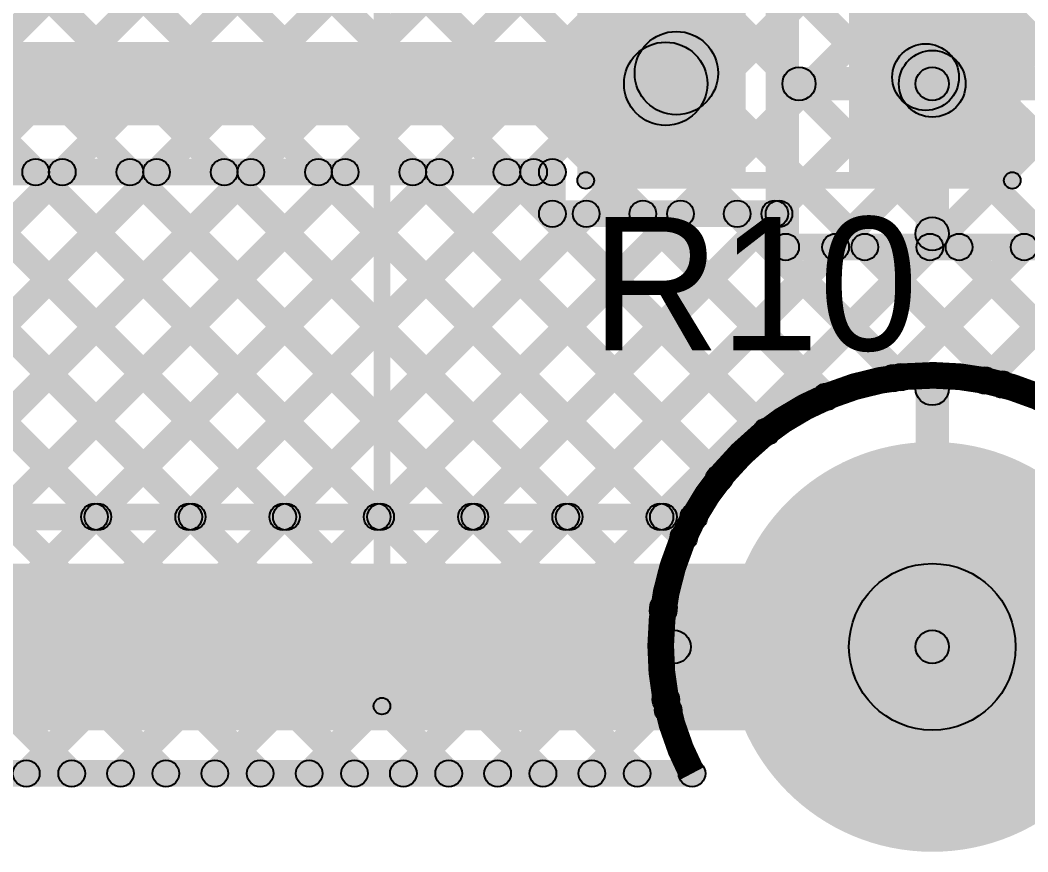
# Model space of a CAD drawing. Header units: millimetres. Extents: x 0.01 to 3.4, y 0.01 to 2.05.
# Drawn here: x 2.6513 to 2.9537, y 0.0125 to 0.2621 of the extents above; entities that cross this region are included whole.
import ezdxf

# ---------------------------------------------------------------- set-up
doc = ezdxf.new("R2010")
doc.units = ezdxf.units.MM
doc.header["$MEASUREMENT"] = 0
for name, color, linetype in [('BottomLayer', 5, 'Continuous'), ('BottomSolder', 6, 'Continuous'), ('PadHoleLayer', 156, 'Continuous'), ('TopLayer', 1, 'Continuous'), ('TopOverlay', 2, 'Continuous'), ('TopPaste', 8, 'Continuous'), ('TopSolder', 216, 'Continuous')]:
    doc.layers.add(name, color=color, linetype=linetype)

# ---------------------------------------------------------------- blocks, each defined once
blk = doc.blocks.new('ESP8285_6')
at = {"layer": 'TopOverlay'}
for points in [[(-0.16154, 1.61573), (-0.16154, 1.62073), (0.567, 1.62073), (0.567, 1.61573)], [(0.5695, -0.055), (0.5645, -0.055), (0.5645, 1.61823), (0.5695, 1.61823)]]:
    blk.add_hatch(color=2, dxfattribs=at).paths.add_polyline_path(points)
h = blk.add_hatch(color=2, dxfattribs=at)
edge = h.paths.add_edge_path()
edge.add_arc((0.567, 1.61823), 0.0025, 0, 360)
h = blk.add_hatch(color=2, dxfattribs=at)
edge = h.paths.add_edge_path()
edge.add_arc((0.567, 1.61823), 0.0025, 0, 360)
blk.add_circle((0.567, 1.61823), 0.0025, dxfattribs=at)
blk.add_circle((0.567, 1.61823), 0.0025, dxfattribs=at)
blk = doc.blocks.new('RES_0805_37')
at = {"layer": 'TopLayer'}
for points in [[(-0.06, 0.025), (-0.02, 0.025), (-0.02, -0.025), (-0.06, -0.025)], [(0.02, 0.025), (0.06, 0.025), (0.06, -0.025), (0.02, -0.025)]]:
    blk.add_hatch(color=1, dxfattribs=at).paths.add_polyline_path(points)
at = {"layer": 'TopOverlay'}
h = blk.add_hatch(color=2, dxfattribs=at)
edge = h.paths.add_edge_path()
edge.add_arc((-0.064, 0.029), 0.0025, 0, 360)
h = blk.add_hatch(color=2, dxfattribs=at)
edge = h.paths.add_edge_path()
edge.add_arc((-0.064, 0.029), 0.0025, 0, 360)
for points in [[(0.064, 0.0315), (0.064, 0.0265), (-0.064, 0.0265), (-0.064, 0.0315)], [(-0.0665, 0.029), (-0.0615, 0.029), (-0.0615, -0.029), (-0.0665, -0.029)], [(0.0615, 0.029), (0.0665, 0.029), (0.0665, -0.029), (0.0615, -0.029)], [(0.064, -0.0265), (0.064, -0.0315), (-0.064, -0.0315), (-0.064, -0.0265)]]:
    blk.add_hatch(color=2, dxfattribs=at).paths.add_polyline_path(points)
h = blk.add_hatch(color=2, dxfattribs=at)
edge = h.paths.add_edge_path()
edge.add_arc((0.064, 0.029), 0.0025, 0, 360)
h = blk.add_hatch(color=2, dxfattribs=at)
edge = h.paths.add_edge_path()
edge.add_arc((0.064, 0.029), 0.0025, 0, 360)
h = blk.add_hatch(color=2, dxfattribs=at)
edge = h.paths.add_edge_path()
edge.add_arc((-0.064, -0.029), 0.0025, 0, 360)
h = blk.add_hatch(color=2, dxfattribs=at)
edge = h.paths.add_edge_path()
edge.add_arc((-0.064, -0.029), 0.0025, 0, 360)
h = blk.add_hatch(color=2, dxfattribs=at)
edge = h.paths.add_edge_path()
edge.add_arc((0.064, -0.029), 0.0025, 0, 360)
h = blk.add_hatch(color=2, dxfattribs=at)
edge = h.paths.add_edge_path()
edge.add_arc((0.064, -0.029), 0.0025, 0, 360)
at = {"layer": 'TopPaste'}
for points in [[(-0.06, 0.025), (-0.02, 0.025), (-0.02, -0.025), (-0.06, -0.025)], [(0.02, 0.025), (0.06, 0.025), (0.06, -0.025), (0.02, -0.025)]]:
    blk.add_hatch(color=8, dxfattribs=at).paths.add_polyline_path(points)
at = {"layer": 'TopSolder'}
for points in [[(-0.064, 0.029), (-0.016, 0.029), (-0.016, -0.029), (-0.064, -0.029)], [(0.016, 0.029), (0.064, 0.029), (0.064, -0.029), (0.016, -0.029)]]:
    blk.add_hatch(color=216, dxfattribs=at).paths.add_polyline_path(points)
at = {"layer": 'TopOverlay'}
for centre in [(-0.064, 0.029), (-0.064, 0.029), (0.064, 0.029), (0.064, 0.029), (-0.064, -0.029), (-0.064, -0.029), (0.064, -0.029), (0.064, -0.029)]:
    blk.add_circle(centre, 0.0025, dxfattribs=at)

msp = doc.modelspace()

# ---------------------------------------------------------------- hatches: boundary and pattern name
at = {"layer": 'BottomLayer'}
for points in [[(2.13817, 1.01148), (2.14383, 1.01713), (3.12213, 0.03883), (3.11648, 0.03317)], [(2.13817, 0.98319), (2.14383, 0.98885), (3.09385, 0.03883), (3.08819, 0.03317)], [(2.13817, 0.95491), (2.14383, 0.96056), (2.94881, 0.15558), (2.94316, 0.14992)], [(2.2631, 0.94311), (2.26876, 0.94877), (3.1787, 0.03883), (3.17304, 0.03317)], [(2.24209, 0.93584), (2.24774, 0.9415), (3.15042, 0.03883), (3.14476, 0.03317)], [(2.13817, 0.92662), (2.14383, 0.93228), (2.91834, 0.15777), (2.91268, 0.15212)], [(2.13817, 0.89834), (2.14383, 0.904), (2.89598, 0.15185), (2.89032, 0.14619)], [(2.14418, 0.86405), (2.14983, 0.86971), (2.87812, 0.14142), (2.87247, 0.13576)], [(2.13817, 0.84177), (2.14383, 0.84743), (2.86389, 0.12737), (2.85823, 0.12171)], [(2.13817, 0.81349), (2.14383, 0.81914), (2.84714, 0.11583), (2.84149, 0.11017)], [(2.13817, 0.7852), (2.14383, 0.79086), (2.81886, 0.11583), (2.8132, 0.11017)], [(2.13817, 0.75692), (2.14383, 0.76257), (2.79057, 0.11583), (2.78492, 0.11017)], [(2.13817, 0.72863), (2.14383, 0.73429), (2.76229, 0.11583), (2.75663, 0.11017)], [(2.13817, 0.70035), (2.14383, 0.70601), (2.73401, 0.11583), (2.72835, 0.11017)], [(2.78955, 0.11017), (2.78389, 0.11583), (3.35917, 0.69111), (3.36483, 0.68545)], [(2.13817, 0.67206), (2.14383, 0.67772), (2.70572, 0.11583), (2.70006, 0.11017)], [(2.81783, 0.11017), (2.81218, 0.11583), (3.35917, 0.66282), (3.36483, 0.65717)], [(2.13817, 0.64378), (2.14383, 0.64944), (2.67744, 0.11583), (2.67178, 0.11017)], [(2.84612, 0.11017), (2.84046, 0.11583), (3.35917, 0.63454), (3.36483, 0.62888)], [(2.91604, 0.15182), (2.91039, 0.15747), (3.35917, 0.60626), (3.36483, 0.6006)], [(2.94364, 0.15112), (2.93798, 0.15678), (3.35917, 0.57797), (3.36483, 0.57231)], [(2.50671, 0.11017), (2.50105, 0.11583), (2.94217, 0.55695), (2.94783, 0.55129)], [(2.53499, 0.11017), (2.52933, 0.11583), (2.94217, 0.52867), (2.94783, 0.52301)], [(2.56327, 0.11017), (2.55762, 0.11583), (2.94217, 0.50038), (2.94783, 0.49473)], [(2.59156, 0.11017), (2.5859, 0.11583), (2.94217, 0.4721), (2.94783, 0.46644)], [(2.61984, 0.11017), (2.61419, 0.11583), (2.94217, 0.44381), (2.94783, 0.43816)], [(2.64813, 0.11017), (2.64247, 0.11583), (2.94217, 0.41553), (2.94783, 0.40987)], [(2.67641, 0.11017), (2.67075, 0.11583), (2.93568, 0.38075), (2.94133, 0.37509)], [(2.7047, 0.11017), (2.69904, 0.11583), (2.9416, 0.35839), (2.94725, 0.35273)], [(2.73298, 0.11017), (2.72732, 0.11583), (2.95506, 0.34357), (2.96072, 0.33791)], [(2.76126, 0.11017), (2.75561, 0.11583), (2.97547, 0.33569), (2.98113, 0.33003)], [(2.93, 0.074), (2.92, 0.074), (2.92, 0.1515), (2.93, 0.1515)], [(1.46015, 0.109), (1.46015, 0.117), (2.85344, 0.117), (2.85344, 0.109)], [(1.444, 0.049), (1.444, 0.099), (2.925, 0.099), (2.925, 0.049)], [(2.925, 0.069), (2.925, 0.079), (3.0025, 0.079), (3.0025, 0.069)]]:
    msp.add_hatch(color=5, dxfattribs=at).paths.add_polyline_path(points)
h = msp.add_hatch(color=5, dxfattribs=at)
edge = h.paths.add_edge_path()
edge.add_arc((2.91322, 0.15464), 0.004, 0, 360)
h = msp.add_hatch(color=5, dxfattribs=at)
edge = h.paths.add_edge_path()
edge.add_arc((2.91551, 0.15495), 0.004, 0, 360)
h = msp.add_hatch(color=5, dxfattribs=at)
edge = h.paths.add_edge_path()
edge.add_arc((2.94081, 0.15395), 0.004, 0, 360)
h = msp.add_hatch(color=5, dxfattribs=at)
edge = h.paths.add_edge_path()
edge.add_arc((2.925, 0.1515), 0.005, 0, 360)
h = msp.add_hatch(color=5, dxfattribs=at)
edge = h.paths.add_edge_path()
edge.add_arc((2.94598, 0.15275), 0.004, 0, 360)
h = msp.add_hatch(color=5, dxfattribs=at)
edge = h.paths.add_edge_path()
edge.add_arc((2.89315, 0.14902), 0.004, 0, 360)
h = msp.add_hatch(color=5, dxfattribs=at)
edge = h.paths.add_edge_path()
edge.add_arc((2.87529, 0.13859), 0.004, 0, 360)
h = msp.add_hatch(color=5, dxfattribs=at)
edge = h.paths.add_edge_path()
edge.add_arc((2.925, 0.074), 0.0575, 0, 360)
h = msp.add_hatch(color=5, dxfattribs=at)
edge = h.paths.add_edge_path()
edge.add_arc((2.86106, 0.12454), 0.004, 0, 360)
h = msp.add_hatch(color=5, dxfattribs=at)
edge = h.paths.add_edge_path()
edge.add_arc((2.67358, 0.113), 0.004, 0, 360)
h = msp.add_hatch(color=5, dxfattribs=at)
edge = h.paths.add_edge_path()
edge.add_arc((2.67461, 0.113), 0.004, 0, 360)
h = msp.add_hatch(color=5, dxfattribs=at)
edge = h.paths.add_edge_path()
edge.add_arc((2.70187, 0.113), 0.004, 0, 360)
h = msp.add_hatch(color=5, dxfattribs=at)
edge = h.paths.add_edge_path()
edge.add_arc((2.70289, 0.113), 0.004, 0, 360)
h = msp.add_hatch(color=5, dxfattribs=at)
edge = h.paths.add_edge_path()
edge.add_arc((2.73015, 0.113), 0.004, 0, 360)
h = msp.add_hatch(color=5, dxfattribs=at)
edge = h.paths.add_edge_path()
edge.add_arc((2.73118, 0.113), 0.004, 0, 360)
h = msp.add_hatch(color=5, dxfattribs=at)
edge = h.paths.add_edge_path()
edge.add_arc((2.75844, 0.113), 0.004, 0, 360)
h = msp.add_hatch(color=5, dxfattribs=at)
edge = h.paths.add_edge_path()
edge.add_arc((2.75946, 0.113), 0.004, 0, 360)
h = msp.add_hatch(color=5, dxfattribs=at)
edge = h.paths.add_edge_path()
edge.add_arc((2.78672, 0.113), 0.004, 0, 360)
h = msp.add_hatch(color=5, dxfattribs=at)
edge = h.paths.add_edge_path()
edge.add_arc((2.78775, 0.113), 0.004, 0, 360)
h = msp.add_hatch(color=5, dxfattribs=at)
edge = h.paths.add_edge_path()
edge.add_arc((2.815, 0.113), 0.004, 0, 360)
h = msp.add_hatch(color=5, dxfattribs=at)
edge = h.paths.add_edge_path()
edge.add_arc((2.81603, 0.113), 0.004, 0, 360)
h = msp.add_hatch(color=5, dxfattribs=at)
edge = h.paths.add_edge_path()
edge.add_arc((2.84329, 0.113), 0.004, 0, 360)
h = msp.add_hatch(color=5, dxfattribs=at)
edge = h.paths.add_edge_path()
edge.add_arc((2.84431, 0.113), 0.004, 0, 360)
h = msp.add_hatch(color=5, dxfattribs=at)
edge = h.paths.add_edge_path()
edge.add_arc((2.85344, 0.113), 0.004, 0, 360)
h = msp.add_hatch(color=5, dxfattribs=at)
edge = h.paths.add_edge_path()
edge.add_arc((2.85344, 0.113), 0.004, 0, 360)
h = msp.add_hatch(color=5, dxfattribs=at)
edge = h.paths.add_edge_path()
edge.add_arc((2.925, 0.074), 0.025, 0, 360)
h = msp.add_hatch(color=5, dxfattribs=at)
edge = h.paths.add_edge_path()
edge.add_arc((2.925, 0.074), 0.005, 0, 360)
h = msp.add_hatch(color=5, dxfattribs=at)
edge = h.paths.add_edge_path()
edge.add_arc((2.925, 0.074), 0.005, 0, 360)
at = {"layer": 'BottomSolder'}
h = msp.add_hatch(color=6, dxfattribs=at)
edge = h.paths.add_edge_path()
edge.add_arc((2.925, 0.074), 0.0615, 0, 360)
at = {"layer": 'PadHoleLayer'}
msp.add_hatch(color=156, dxfattribs=at).paths.add_polyline_path([(2.9525, 0.104), (2.9525, 0.044), (2.8975, 0.044), (2.8975, 0.104)])
at = {"layer": 'TopLayer'}
for points in [[(2.9, 0.216), (2.951, 0.216), (2.951, 0.318), (2.9, 0.318)], [(2.8607, 0.2462), (2.8357, 0.2462), (2.8357, 0.3), (2.8607, 0.3)], [(2.933, 0.245), (2.913, 0.245), (2.913, 0.3), (2.933, 0.3)], [(2.885, 0.194), (2.877, 0.194), (2.877, 0.292), (2.885, 0.292)], [(2.883, 0.204), (2.875, 0.204), (2.875, 0.282), (2.883, 0.282)], [(2.495, 0.2305), (2.495, 0.2555), (2.845, 0.2555), (2.845, 0.2305)], [(2.85384, 0.23416), (2.83616, 0.25184), (2.83936, 0.25504), (2.85704, 0.23736)], [(2.91593, 0.23793), (2.93007, 0.25207), (2.93207, 0.25007), (2.91793, 0.23593)], [(2.885, 0.238), (2.885, 0.248), (2.925, 0.248), (2.925, 0.238)], [(2.925, 0.238), (2.925, 0.248), (2.965, 0.248), (2.965, 0.238)], [(2.93, 0.198), (2.92, 0.198), (2.92, 0.243), (2.93, 0.243)], [(2.94364, 0.15112), (2.93798, 0.15678), (3.0166, 0.2354), (3.02226, 0.22975)], [(2.48092, 0.21618), (2.48658, 0.22184), (2.66958, 0.03883), (2.66393, 0.03317)], [(2.48627, 0.03317), (2.48062, 0.03883), (2.66112, 0.21933), (2.66677, 0.21367)], [(2.495, 0.2125), (2.495, 0.2205), (2.811, 0.2205), (2.811, 0.2125)], [(2.51456, 0.03317), (2.5089, 0.03883), (2.6894, 0.21933), (2.69506, 0.21367)], [(2.51171, 0.21367), (2.51737, 0.21933), (2.69787, 0.03883), (2.69221, 0.03317)], [(2.54284, 0.03317), (2.53719, 0.03883), (2.71769, 0.21933), (2.72334, 0.21367)], [(2.54, 0.21367), (2.54565, 0.21933), (2.72615, 0.03883), (2.7205, 0.03317)], [(2.57113, 0.03317), (2.56547, 0.03883), (2.74597, 0.21933), (2.75163, 0.21367)], [(2.56828, 0.21367), (2.57394, 0.21933), (2.75444, 0.03883), (2.74878, 0.03317)], [(2.59941, 0.03317), (2.59375, 0.03883), (2.77425, 0.21933), (2.77991, 0.21367)], [(2.59656, 0.21367), (2.60222, 0.21933), (2.78272, 0.03883), (2.77706, 0.03317)], [(2.6277, 0.03317), (2.62204, 0.03883), (2.80254, 0.21933), (2.8082, 0.21367)], [(2.62485, 0.21367), (2.63051, 0.21933), (2.81101, 0.03883), (2.80535, 0.03317)], [(2.65313, 0.21367), (2.65879, 0.21933), (2.83929, 0.03883), (2.83363, 0.03317)], [(2.68142, 0.21367), (2.68707, 0.21933), (2.84857, 0.05783), (2.84292, 0.05217)], [(2.7097, 0.21367), (2.71536, 0.21933), (2.84705, 0.08764), (2.84139, 0.08198)], [(2.73799, 0.21367), (2.74364, 0.21933), (2.85326, 0.10971), (2.8476, 0.10406)], [(2.76627, 0.21367), (2.77193, 0.21933), (2.86389, 0.12737), (2.85823, 0.12171)], [(2.79455, 0.21367), (2.80021, 0.21933), (2.87812, 0.14142), (2.87247, 0.13576)], [(2.815, 0.204), (2.807, 0.204), (2.807, 0.2165), (2.815, 0.2165)], [(2.65598, 0.03317), (2.65032, 0.03883), (2.81832, 0.20683), (2.82398, 0.20117)], [(2.68426, 0.03317), (2.67861, 0.03883), (2.84661, 0.20683), (2.85226, 0.20117)], [(2.71255, 0.03317), (2.70689, 0.03883), (2.87489, 0.20683), (2.88055, 0.20117)], [(2.811, 0.2), (2.811, 0.208), (2.879, 0.208), (2.879, 0.2)], [(2.83534, 0.20117), (2.841, 0.20683), (2.89598, 0.15185), (2.89032, 0.14619)], [(2.86362, 0.20117), (2.86928, 0.20683), (2.91834, 0.15777), (2.91268, 0.15212)], [(2.74083, 0.03317), (2.73518, 0.03883), (2.89318, 0.19683), (2.89883, 0.19117)], [(2.76912, 0.03317), (2.76346, 0.03883), (2.92146, 0.19683), (2.92712, 0.19117)], [(2.881, 0.19), (2.881, 0.198), (2.969, 0.198), (2.969, 0.19)], [(2.90191, 0.19117), (2.90756, 0.19683), (2.94881, 0.15558), (2.94316, 0.14992)], [(2.91604, 0.15182), (2.91039, 0.15747), (2.94974, 0.19683), (2.9554, 0.19117)], [(2.93019, 0.19117), (2.93585, 0.19683), (3.09385, 0.03883), (3.08819, 0.03317)], [(2.93, 0.074), (2.92, 0.074), (2.92, 0.1515), (2.93, 0.1515)], [(2.7974, 0.03317), (2.79174, 0.03883), (2.84153, 0.08861), (2.84718, 0.08296)], [(2.8475, 0.069), (2.8475, 0.079), (2.925, 0.079), (2.925, 0.069)], [(2.925, 0.069), (2.925, 0.079), (3.0025, 0.079), (3.0025, 0.069)], [(2.82569, 0.03317), (2.82003, 0.03883), (2.84222, 0.06102), (2.84788, 0.05536)], [(1.057, 0.032), (1.057, 0.04), (2.8529, 0.04), (2.8529, 0.032)]]:
    msp.add_hatch(color=1, dxfattribs=at).paths.add_polyline_path(points)
h = msp.add_hatch(color=1, dxfattribs=at)
edge = h.paths.add_edge_path()
edge.add_arc((2.8482, 0.2462), 0.0125, 0, 360)
h = msp.add_hatch(color=1, dxfattribs=at)
edge = h.paths.add_edge_path()
edge.add_arc((2.8482, 0.2462), 0.0125, 0, 360)
h = msp.add_hatch(color=1, dxfattribs=at)
edge = h.paths.add_edge_path()
edge.add_arc((2.845, 0.243), 0.0125, 0, 360)
h = msp.add_hatch(color=1, dxfattribs=at)
edge = h.paths.add_edge_path()
edge.add_arc((2.845, 0.243), 0.0125, 0, 360)
h = msp.add_hatch(color=1, dxfattribs=at)
edge = h.paths.add_edge_path()
edge.add_arc((2.923, 0.245), 0.01, 0, 360)
h = msp.add_hatch(color=1, dxfattribs=at)
edge = h.paths.add_edge_path()
edge.add_arc((2.923, 0.245), 0.01, 0, 360)
h = msp.add_hatch(color=1, dxfattribs=at)
edge = h.paths.add_edge_path()
edge.add_arc((2.925, 0.243), 0.01, 0, 360)
h = msp.add_hatch(color=1, dxfattribs=at)
edge = h.paths.add_edge_path()
edge.add_arc((2.885, 0.243), 0.005, 0, 360)
h = msp.add_hatch(color=1, dxfattribs=at)
edge = h.paths.add_edge_path()
edge.add_arc((2.925, 0.243), 0.005, 0, 360)
h = msp.add_hatch(color=1, dxfattribs=at)
edge = h.paths.add_edge_path()
edge.add_arc((2.925, 0.243), 0.005, 0, 360)
h = msp.add_hatch(color=1, dxfattribs=at)
edge = h.paths.add_edge_path()
edge.add_arc((2.925, 0.243), 0.005, 0, 360)
h = msp.add_hatch(color=1, dxfattribs=at)
edge = h.paths.add_edge_path()
edge.add_arc((2.65596, 0.2165), 0.004, 0, 360)
h = msp.add_hatch(color=1, dxfattribs=at)
edge = h.paths.add_edge_path()
edge.add_arc((2.66395, 0.2165), 0.004, 0, 360)
h = msp.add_hatch(color=1, dxfattribs=at)
edge = h.paths.add_edge_path()
edge.add_arc((2.68425, 0.2165), 0.004, 0, 360)
h = msp.add_hatch(color=1, dxfattribs=at)
edge = h.paths.add_edge_path()
edge.add_arc((2.69223, 0.2165), 0.004, 0, 360)
h = msp.add_hatch(color=1, dxfattribs=at)
edge = h.paths.add_edge_path()
edge.add_arc((2.71253, 0.2165), 0.004, 0, 360)
h = msp.add_hatch(color=1, dxfattribs=at)
edge = h.paths.add_edge_path()
edge.add_arc((2.72051, 0.2165), 0.004, 0, 360)
h = msp.add_hatch(color=1, dxfattribs=at)
edge = h.paths.add_edge_path()
edge.add_arc((2.74081, 0.2165), 0.004, 0, 360)
h = msp.add_hatch(color=1, dxfattribs=at)
edge = h.paths.add_edge_path()
edge.add_arc((2.7488, 0.2165), 0.004, 0, 360)
h = msp.add_hatch(color=1, dxfattribs=at)
edge = h.paths.add_edge_path()
edge.add_arc((2.7691, 0.2165), 0.004, 0, 360)
h = msp.add_hatch(color=1, dxfattribs=at)
edge = h.paths.add_edge_path()
edge.add_arc((2.77708, 0.2165), 0.004, 0, 360)
h = msp.add_hatch(color=1, dxfattribs=at)
edge = h.paths.add_edge_path()
edge.add_arc((2.79738, 0.2165), 0.004, 0, 360)
h = msp.add_hatch(color=1, dxfattribs=at)
edge = h.paths.add_edge_path()
edge.add_arc((2.80537, 0.2165), 0.004, 0, 360)
h = msp.add_hatch(color=1, dxfattribs=at)
edge = h.paths.add_edge_path()
edge.add_arc((2.811, 0.2165), 0.004, 0, 360)
h = msp.add_hatch(color=1, dxfattribs=at)
edge = h.paths.add_edge_path()
edge.add_arc((2.811, 0.2165), 0.004, 0, 360)
h = msp.add_hatch(color=1, dxfattribs=at)
edge = h.paths.add_edge_path()
edge.add_arc((2.811, 0.204), 0.004, 0, 360)
h = msp.add_hatch(color=1, dxfattribs=at)
edge = h.paths.add_edge_path()
edge.add_arc((2.811, 0.204), 0.004, 0, 360)
h = msp.add_hatch(color=1, dxfattribs=at)
edge = h.paths.add_edge_path()
edge.add_arc((2.82115, 0.204), 0.004, 0, 360)
h = msp.add_hatch(color=1, dxfattribs=at)
edge = h.paths.add_edge_path()
edge.add_arc((2.83817, 0.204), 0.004, 0, 360)
h = msp.add_hatch(color=1, dxfattribs=at)
edge = h.paths.add_edge_path()
edge.add_arc((2.84944, 0.204), 0.004, 0, 360)
h = msp.add_hatch(color=1, dxfattribs=at)
edge = h.paths.add_edge_path()
edge.add_arc((2.86645, 0.204), 0.004, 0, 360)
h = msp.add_hatch(color=1, dxfattribs=at)
edge = h.paths.add_edge_path()
edge.add_arc((2.87772, 0.204), 0.004, 0, 360)
h = msp.add_hatch(color=1, dxfattribs=at)
edge = h.paths.add_edge_path()
edge.add_arc((2.879, 0.204), 0.004, 0, 360)
h = msp.add_hatch(color=1, dxfattribs=at)
edge = h.paths.add_edge_path()
edge.add_arc((2.879, 0.204), 0.004, 0, 360)
h = msp.add_hatch(color=1, dxfattribs=at)
edge = h.paths.add_edge_path()
edge.add_arc((2.925, 0.198), 0.005, 0, 360)
h = msp.add_hatch(color=1, dxfattribs=at)
edge = h.paths.add_edge_path()
edge.add_arc((2.881, 0.194), 0.004, 0, 360)
h = msp.add_hatch(color=1, dxfattribs=at)
edge = h.paths.add_edge_path()
edge.add_arc((2.881, 0.194), 0.004, 0, 360)
h = msp.add_hatch(color=1, dxfattribs=at)
edge = h.paths.add_edge_path()
edge.add_arc((2.896, 0.194), 0.004, 0, 360)
h = msp.add_hatch(color=1, dxfattribs=at)
edge = h.paths.add_edge_path()
edge.add_arc((2.90474, 0.194), 0.004, 0, 360)
h = msp.add_hatch(color=1, dxfattribs=at)
edge = h.paths.add_edge_path()
edge.add_arc((2.92429, 0.194), 0.004, 0, 360)
h = msp.add_hatch(color=1, dxfattribs=at)
edge = h.paths.add_edge_path()
edge.add_arc((2.93302, 0.194), 0.004, 0, 360)
h = msp.add_hatch(color=1, dxfattribs=at)
edge = h.paths.add_edge_path()
edge.add_arc((2.95257, 0.194), 0.004, 0, 360)
h = msp.add_hatch(color=1, dxfattribs=at)
edge = h.paths.add_edge_path()
edge.add_arc((2.91322, 0.15464), 0.004, 0, 360)
h = msp.add_hatch(color=1, dxfattribs=at)
edge = h.paths.add_edge_path()
edge.add_arc((2.91551, 0.15495), 0.004, 0, 360)
h = msp.add_hatch(color=1, dxfattribs=at)
edge = h.paths.add_edge_path()
edge.add_arc((2.94081, 0.15395), 0.004, 0, 360)
h = msp.add_hatch(color=1, dxfattribs=at)
edge = h.paths.add_edge_path()
edge.add_arc((2.925, 0.1515), 0.005, 0, 360)
h = msp.add_hatch(color=1, dxfattribs=at)
edge = h.paths.add_edge_path()
edge.add_arc((2.94598, 0.15275), 0.004, 0, 360)
h = msp.add_hatch(color=1, dxfattribs=at)
edge = h.paths.add_edge_path()
edge.add_arc((2.89315, 0.14902), 0.004, 0, 360)
h = msp.add_hatch(color=1, dxfattribs=at)
edge = h.paths.add_edge_path()
edge.add_arc((2.87529, 0.13859), 0.004, 0, 360)
h = msp.add_hatch(color=1, dxfattribs=at)
edge = h.paths.add_edge_path()
edge.add_arc((2.925, 0.074), 0.0575, 0, 360)
h = msp.add_hatch(color=1, dxfattribs=at)
edge = h.paths.add_edge_path()
edge.add_arc((2.86106, 0.12454), 0.004, 0, 360)
h = msp.add_hatch(color=1, dxfattribs=at)
edge = h.paths.add_edge_path()
edge.add_arc((2.85043, 0.10689), 0.004, 0, 360)
h = msp.add_hatch(color=1, dxfattribs=at)
edge = h.paths.add_edge_path()
edge.add_arc((2.84422, 0.08481), 0.004, 0, 360)
h = msp.add_hatch(color=1, dxfattribs=at)
edge = h.paths.add_edge_path()
edge.add_arc((2.84436, 0.08578), 0.004, 0, 360)
h = msp.add_hatch(color=1, dxfattribs=at)
edge = h.paths.add_edge_path()
edge.add_arc((2.8475, 0.074), 0.005, 0, 360)
h = msp.add_hatch(color=1, dxfattribs=at)
edge = h.paths.add_edge_path()
edge.add_arc((2.925, 0.074), 0.005, 0, 360)
h = msp.add_hatch(color=1, dxfattribs=at)
edge = h.paths.add_edge_path()
edge.add_arc((2.925, 0.074), 0.005, 0, 360)
h = msp.add_hatch(color=1, dxfattribs=at)
edge = h.paths.add_edge_path()
edge.add_arc((2.925, 0.074), 0.005, 0, 360)
h = msp.add_hatch(color=1, dxfattribs=at)
edge = h.paths.add_edge_path()
edge.add_arc((2.84505, 0.05819), 0.004, 0, 360)
h = msp.add_hatch(color=1, dxfattribs=at)
edge = h.paths.add_edge_path()
edge.add_arc((2.84575, 0.055), 0.004, 0, 360)
h = msp.add_hatch(color=1, dxfattribs=at)
edge = h.paths.add_edge_path()
edge.add_arc((2.65315, 0.036), 0.004, 0, 360)
h = msp.add_hatch(color=1, dxfattribs=at)
edge = h.paths.add_edge_path()
edge.add_arc((2.66676, 0.036), 0.004, 0, 360)
h = msp.add_hatch(color=1, dxfattribs=at)
edge = h.paths.add_edge_path()
edge.add_arc((2.68144, 0.036), 0.004, 0, 360)
h = msp.add_hatch(color=1, dxfattribs=at)
edge = h.paths.add_edge_path()
edge.add_arc((2.69504, 0.036), 0.004, 0, 360)
h = msp.add_hatch(color=1, dxfattribs=at)
edge = h.paths.add_edge_path()
edge.add_arc((2.70972, 0.036), 0.004, 0, 360)
h = msp.add_hatch(color=1, dxfattribs=at)
edge = h.paths.add_edge_path()
edge.add_arc((2.72332, 0.036), 0.004, 0, 360)
h = msp.add_hatch(color=1, dxfattribs=at)
edge = h.paths.add_edge_path()
edge.add_arc((2.738, 0.036), 0.004, 0, 360)
h = msp.add_hatch(color=1, dxfattribs=at)
edge = h.paths.add_edge_path()
edge.add_arc((2.75161, 0.036), 0.004, 0, 360)
h = msp.add_hatch(color=1, dxfattribs=at)
edge = h.paths.add_edge_path()
edge.add_arc((2.76629, 0.036), 0.004, 0, 360)
h = msp.add_hatch(color=1, dxfattribs=at)
edge = h.paths.add_edge_path()
edge.add_arc((2.77989, 0.036), 0.004, 0, 360)
h = msp.add_hatch(color=1, dxfattribs=at)
edge = h.paths.add_edge_path()
edge.add_arc((2.79457, 0.036), 0.004, 0, 360)
h = msp.add_hatch(color=1, dxfattribs=at)
edge = h.paths.add_edge_path()
edge.add_arc((2.80818, 0.036), 0.004, 0, 360)
h = msp.add_hatch(color=1, dxfattribs=at)
edge = h.paths.add_edge_path()
edge.add_arc((2.82286, 0.036), 0.004, 0, 360)
h = msp.add_hatch(color=1, dxfattribs=at)
edge = h.paths.add_edge_path()
edge.add_arc((2.83646, 0.036), 0.004, 0, 360)
h = msp.add_hatch(color=1, dxfattribs=at)
edge = h.paths.add_edge_path()
edge.add_arc((2.8529, 0.036), 0.004, 0, 360)
h = msp.add_hatch(color=1, dxfattribs=at)
edge = h.paths.add_edge_path()
edge.add_arc((2.8529, 0.036), 0.004, 0, 360)
at = {"layer": 'TopSolder'}
h = msp.add_hatch(color=216, dxfattribs=at)
edge = h.paths.add_edge_path()
edge.add_arc((2.925, 0.074), 0.0615, 0, 360)

# ---------------------------------------------------------------- linework, layer by layer
at = {"layer": 'BottomLayer', "const_width": 0.008}
msp.add_lwpolyline([(2.85344, 0.113, -0.777153), (3.0065, 0.074)], format="xyb", dxfattribs=at)
at = {"layer": 'BottomLayer'}
for centre, radius in [((2.91322, 0.15464), 0.004), ((2.91551, 0.15495), 0.004), ((2.94081, 0.15395), 0.004), ((2.925, 0.1515), 0.005), ((2.94598, 0.15275), 0.004), ((2.89315, 0.14902), 0.004), ((2.87529, 0.13859), 0.004), ((2.86106, 0.12454), 0.004), ((2.67358, 0.113), 0.004), ((2.67461, 0.113), 0.004), ((2.70187, 0.113), 0.004), ((2.70289, 0.113), 0.004), ((2.73015, 0.113), 0.004), ((2.73118, 0.113), 0.004), ((2.75844, 0.113), 0.004), ((2.75946, 0.113), 0.004), ((2.78672, 0.113), 0.004), ((2.78775, 0.113), 0.004), ((2.815, 0.113), 0.004), ((2.81603, 0.113), 0.004), ((2.84329, 0.113), 0.004), ((2.84431, 0.113), 0.004), ((2.85344, 0.113), 0.004), ((2.85344, 0.113), 0.004), ((2.925, 0.074), 0.025), ((2.925, 0.074), 0.005), ((2.925, 0.074), 0.005)]:
    msp.add_circle(centre, radius, dxfattribs=at)
at = {"layer": 'TopLayer', "const_width": 0.008}
msp.add_lwpolyline([(2.8529, 0.036, -1.277547), (3.0065, 0.074)], format="xyb", dxfattribs=at)
at = {"layer": 'TopLayer'}
for centre, radius in [((2.8482, 0.2462), 0.0125), ((2.8482, 0.2462), 0.0125), ((2.845, 0.243), 0.0125), ((2.845, 0.243), 0.0125), ((2.923, 0.245), 0.01), ((2.923, 0.245), 0.01), ((2.925, 0.243), 0.01), ((2.885, 0.243), 0.005), ((2.925, 0.243), 0.005), ((2.925, 0.243), 0.005), ((2.925, 0.243), 0.005), ((2.65596, 0.2165), 0.004), ((2.66395, 0.2165), 0.004), ((2.68425, 0.2165), 0.004), ((2.69223, 0.2165), 0.004), ((2.71253, 0.2165), 0.004), ((2.72051, 0.2165), 0.004), ((2.74081, 0.2165), 0.004), ((2.7488, 0.2165), 0.004), ((2.7691, 0.2165), 0.004), ((2.77708, 0.2165), 0.004), ((2.79738, 0.2165), 0.004), ((2.80537, 0.2165), 0.004), ((2.811, 0.2165), 0.004), ((2.811, 0.2165), 0.004), ((2.811, 0.204), 0.004), ((2.811, 0.204), 0.004), ((2.82115, 0.204), 0.004), ((2.83817, 0.204), 0.004), ((2.84944, 0.204), 0.004), ((2.86645, 0.204), 0.004), ((2.87772, 0.204), 0.004), ((2.879, 0.204), 0.004), ((2.879, 0.204), 0.004), ((2.925, 0.198), 0.005), ((2.881, 0.194), 0.004), ((2.881, 0.194), 0.004), ((2.896, 0.194), 0.004), ((2.90474, 0.194), 0.004), ((2.92429, 0.194), 0.004), ((2.93302, 0.194), 0.004), ((2.95257, 0.194), 0.004), ((2.91322, 0.15464), 0.004), ((2.91551, 0.15495), 0.004), ((2.94081, 0.15395), 0.004), ((2.925, 0.1515), 0.005), ((2.94598, 0.15275), 0.004), ((2.89315, 0.14902), 0.004), ((2.87529, 0.13859), 0.004), ((2.86106, 0.12454), 0.004), ((2.85043, 0.10689), 0.004), ((2.84422, 0.08481), 0.004), ((2.84436, 0.08578), 0.004), ((2.8475, 0.074), 0.005), ((2.925, 0.074), 0.005), ((2.925, 0.074), 0.005), ((2.925, 0.074), 0.005), ((2.84505, 0.05819), 0.004), ((2.84575, 0.055), 0.004), ((2.65315, 0.036), 0.004), ((2.66676, 0.036), 0.004), ((2.68144, 0.036), 0.004), ((2.69504, 0.036), 0.004), ((2.70972, 0.036), 0.004), ((2.72332, 0.036), 0.004), ((2.738, 0.036), 0.004), ((2.75161, 0.036), 0.004), ((2.76629, 0.036), 0.004), ((2.77989, 0.036), 0.004), ((2.79457, 0.036), 0.004), ((2.80818, 0.036), 0.004), ((2.82286, 0.036), 0.004), ((2.83646, 0.036), 0.004), ((2.8529, 0.036), 0.004), ((2.8529, 0.036), 0.004)]:
    msp.add_circle(centre, radius, dxfattribs=at)

# ---------------------------------------------------------------- block references
for name, p, rotation in [('ESP8285_6', (1.14164, 0.62321), 270), ('RES_0805_37', (2.885, 0.243), 180)]:
    msp.add_blockref(name, p, dxfattribs=dict(rotation=rotation))

# ---------------------------------------------------------------- texts
at = {"layer": 'TopOverlay'}
msp.add_text('R10', height=0.04, dxfattribs=at).set_placement((2.8226, 0.163))

doc.saveas('drawing.dxf')
